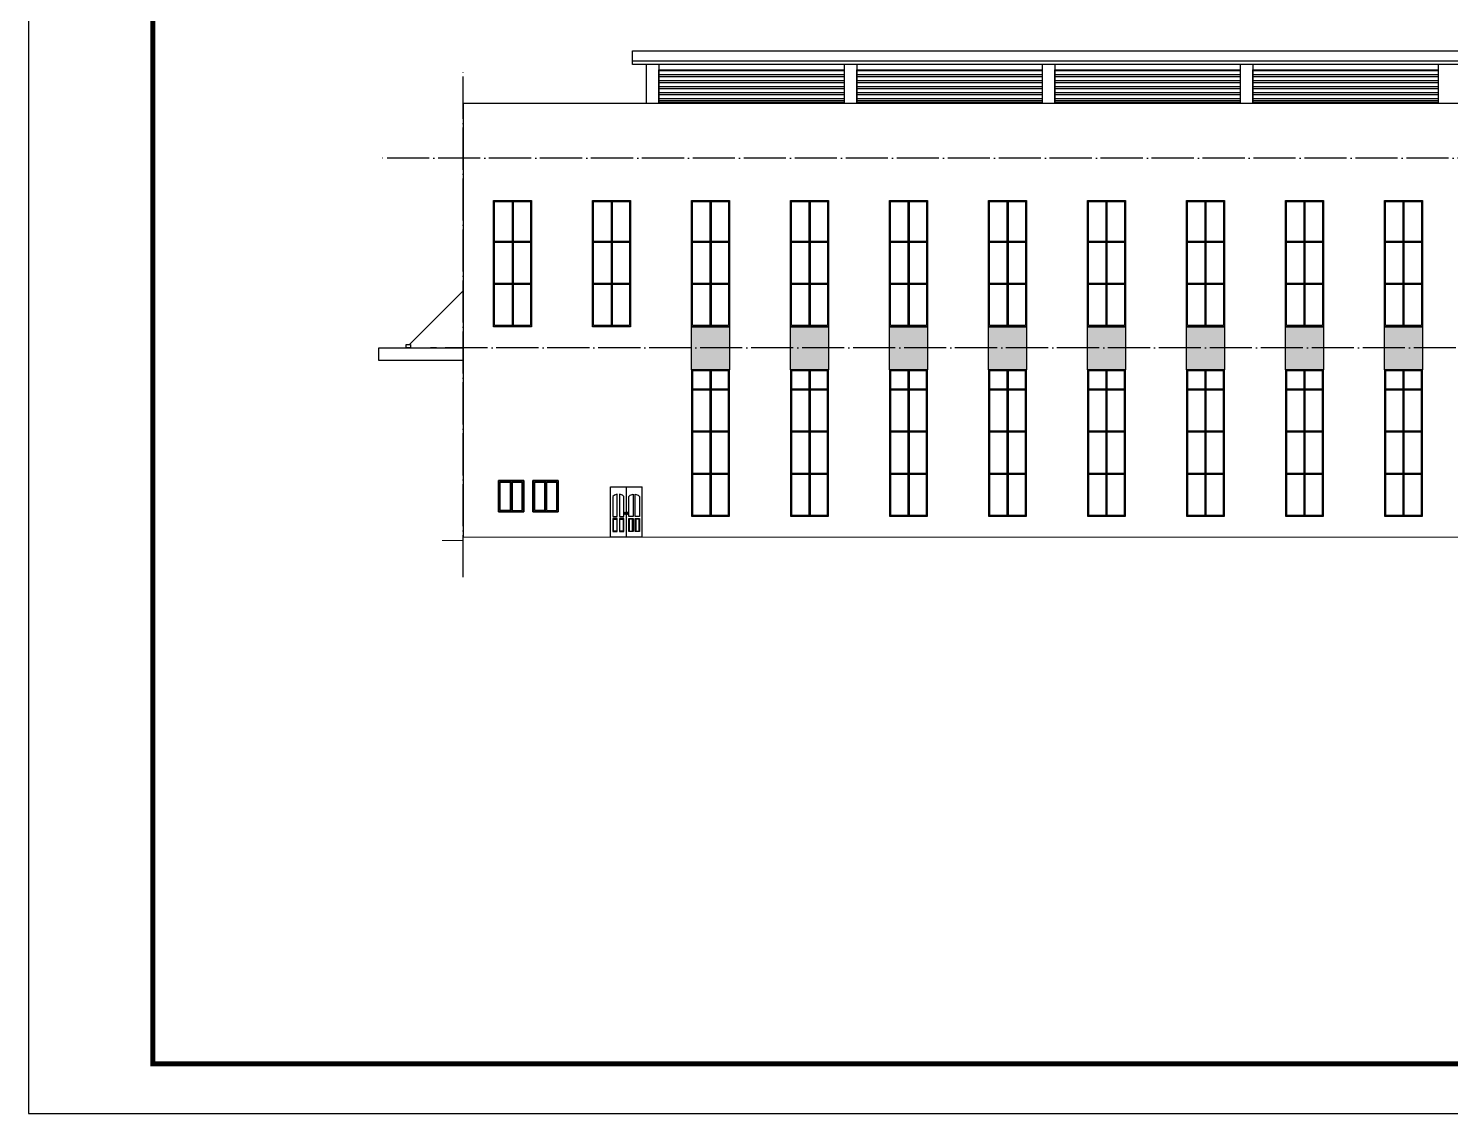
# Model space of a CAD drawing. Extents: x -446699 to 757189, y -606167 to -103070.
# Drawn here: x -235235 to -167712, y -381636 to -330085 of the extents above; entities that cross this region are included whole.
import ezdxf

# ---------------------------------------------------------------- set-up
doc = ezdxf.new("R2010")
doc.units = 0
doc.header["$LTSCALE"] = 1000
doc.header["$MEASUREMENT"] = 0
doc.linetypes.add('DOTE', pattern=[2.42, 2, -0.2, 0.02, -0.2])
for name, color, linetype in [('DOTE', 1, 'Continuous'), ('E_WINDOW', 2, 'Continuous'), ('PUB_TITLE', 4, 'Continuous')]:
    doc.layers.add(name, color=color, linetype=linetype)

# ---------------------------------------------------------------- blocks, each defined once
blk = doc.blocks.new('C1880')
at = {"color": 4}
for p, q in [((-212275, -337617), (-212275, -344467)), ((-212225, -337617), (-212225, -344467)), ((-211400, -338467), (-213100, -338467)), ((-211400, -338517), (-213100, -338517)), ((-211400, -340467), (-213100, -340467)), ((-211400, -340517), (-213100, -340517)), ((-211400, -342467), (-213100, -342467)), ((-211400, -342517), (-213100, -342517))]:
    blk.add_line(p, q, dxfattribs=at)
at = {"color": 2}
blk.add_lwpolyline([(-213150, -337567), (-211350, -337567), (-211350, -344517), (-213150, -344517)], close=True, dxfattribs=at)
at = {"color": 4}
blk.add_lwpolyline([(-213100, -337617), (-211400, -337617), (-211400, -344467), (-213100, -344467)], close=True, dxfattribs=at)
blk = doc.blocks.new('34TTEHH')
at = {"color": 4}
for p, q in [((-110783, -302570), (-110783, -308470)), ((-110733, -302570), (-110733, -308470)), ((-109908, -304470), (-111608, -304470)), ((-109908, -304520), (-111608, -304520)), ((-109908, -306470), (-111608, -306470)), ((-109908, -306520), (-111608, -306520))]:
    blk.add_line(p, q, dxfattribs=at)
at = {"color": 2}
blk.add_lwpolyline([(-111658, -302520), (-109858, -302520), (-109858, -308520), (-111658, -308520)], close=True, dxfattribs=at)
at = {"color": 4}
blk.add_lwpolyline([(-111608, -302570), (-109908, -302570), (-109908, -308470), (-111608, -308470)], close=True, dxfattribs=at)

msp = doc.modelspace()

# ---------------------------------------------------------------- hatches: boundary and pattern name
h = msp.add_hatch()
h.set_pattern_fill('ANSI32', color=8, scale=60, angle=135)
h.set_pattern_definition([(180, (-1478690.42, 940357.23), (0, -285.75), []), (180, (-1478785.67, 940452.48), (0, -285.75), [])])
h.paths.add_polyline_path([(-205299.8, -332056.1), (-196499.8, -332056.1), (-196499.8, -333606.1), (-205299.8, -333606.1)])
h = msp.add_hatch()
h.set_pattern_fill('ANSI32', color=8, scale=60, angle=135)
h.set_pattern_definition([(180, (-1469290.42, 940357.23), (0, -285.75), []), (180, (-1469385.67, 940452.48), (0, -285.75), [])])
h.paths.add_polyline_path([(-195899.8, -332056.1), (-187099.8, -332056.1), (-187099.8, -333606.1), (-195899.8, -333606.1)])
h = msp.add_hatch()
h.set_pattern_fill('ANSI32', color=8, scale=60, angle=135)
h.set_pattern_definition([(180, (-1459890.42, 940357.23), (0, -285.75), []), (180, (-1459985.67, 940452.48), (0, -285.75), [])])
h.paths.add_polyline_path([(-186499.8, -332056.1), (-177699.8, -332056.1), (-177699.8, -333606.1), (-186499.8, -333606.1)])
h = msp.add_hatch()
h.set_pattern_fill('ANSI32', color=8, scale=60, angle=135)
h.set_pattern_definition([(180, (-1450490.42, 940357.23), (0, -285.75), []), (180, (-1450585.67, 940452.48), (0, -285.75), [])])
h.paths.add_polyline_path([(-177099.8, -332056.1), (-168299.8, -332056.1), (-168299.8, -333606.1), (-177099.8, -333606.1)])
h = msp.add_hatch()
h.set_pattern_fill('离散材料', color=8, scale=100)
h.set_pattern_definition([(0, (432, 288), (264, 456), [24, -402, 18, -174, 36, -426]), (10, (318, 534), (161.3523, 570.6886), [42, -102, 54, -318, 30, -396]), (20, (258, 342), (266.9419, 441.9525), [48, -330, 42, -246, 30, -192]), (30, (432, 306), (-43.9385, 508.10374), [30, -198, 24, -294, 18, -390]), (40, (264, 438), (67.67183, 432.74071), [24, -264, 18, -168, 48, -306]), (50, (354, 222), (-160.49573, 471.467), [12, -222, 30, -366, 36, -186]), (60, (372, 264), (-198.94606, 447.4153), [30, -246, 12, -288, 24, -222]), (70, (306, 192), (-219.78454, 431.1737), [18, -114, 36, -192, 24, -264]), (80, (336, 546), (-417.1307, 329.4389), [42, -264, 18, -312, 36, -294]), (90, (372, 288), (-528, 222), [36, -186, 24, -366, 12, -372]), (100, (276, 474), (-495.9429, 290.2906), [42, -234, 36, -192, 42, -438]), (110, (234, 132), (-480.8807, 163.38228), [48, -156, 24, -318, 36, -348]), (120, (72, 204), (-573.2999, 56.98454), [30, -402, 36, -186, 42, -246]), (130, (204, 72), (-558.21553, 142.53216), [18, -132, 24, -258, 48, -336]), (140, (24, 552), (-441.1937, -68.41138), [36, -216, 42, -186, 24, -252]), (150, (522, 36), (-409.64994, -241.5345), [24, -168, 48, -372, 42, -342]), (160, (126, 372), (-475.80215, -324.8574), [36, -252, 30, -228, 24, -366]), (170, (162, 228), (-431.2881, -338.24633), [54, -198, 36, -270, 48, -264])])
h.paths.add_polyline_path([(-203749.8, -344256.1), (-201949.8, -344256.1), (-201949.8, -346306.1), (-203749.8, -346306.1)])
h.paths.add_polyline_path([(-180249.8, -344256.1), (-178449.8, -344256.1), (-178449.8, -346306.1), (-180249.8, -346306.1)])
h.paths.add_polyline_path([(-184949.8, -344256.1), (-183149.8, -344256.1), (-183149.8, -346306.1), (-184949.8, -346306.1)])
h.paths.add_polyline_path([(-189649.8, -344256.1), (-187849.8, -344256.1), (-187849.8, -346306.1), (-189649.8, -346306.1)])
h.paths.add_polyline_path([(-194349.8, -344256.1), (-192549.8, -344256.1), (-192549.8, -346306.1), (-194349.8, -346306.1)])
h.paths.add_polyline_path([(-199049.8, -344256.1), (-197249.8, -344256.1), (-197249.8, -346306.1), (-199049.8, -346306.1)])
h.paths.add_polyline_path([(-152049.8, -344256.1), (-150249.8, -344256.1), (-150249.8, -346306.1), (-152049.8, -346306.1)])
h.paths.add_polyline_path([(-156749.8, -344256.1), (-154949.8, -344256.1), (-154949.8, -346306.1), (-156749.8, -346306.1)])
h.paths.add_polyline_path([(-161449.8, -344256.1), (-159649.8, -344256.1), (-159649.8, -346306.1), (-161449.8, -346306.1)])
h.paths.add_polyline_path([(-166149.8, -344256.1), (-164349.8, -344256.1), (-164349.8, -346306.1), (-166149.8, -346306.1)])
h.paths.add_polyline_path([(-170849.8, -344256.1), (-169049.8, -344256.1), (-169049.8, -346306.1), (-170849.8, -346306.1)])
h.paths.add_polyline_path([(-175549.8, -344256.1), (-173749.8, -344256.1), (-173749.8, -346306.1), (-175549.8, -346306.1)])
h.paths.add_polyline_path([(-133249.8, -344256.1), (-131449.8, -344256.1), (-131449.8, -346306.1), (-133249.8, -346306.1)])
h.paths.add_polyline_path([(-137979.8, -344256.1), (-136179.8, -344256.1), (-136179.8, -346306.1), (-137979.8, -346306.1)])
h.paths.add_polyline_path([(-142649.8, -344256.1), (-140849.8, -344256.1), (-140849.8, -346306.1), (-142649.8, -346306.1)])
h.paths.add_polyline_path([(-147349.8, -344256.1), (-145549.8, -344256.1), (-145549.8, -346306.1), (-147349.8, -346306.1)])

# ---------------------------------------------------------------- linework, layer by layer
at = {"color": 8}
for p, q in [((-205899.8, -331796.1), (-205899.8, -333606.1)), ((-205299.8, -331796.1), (-205299.8, -333606.1)), ((-196499.8, -331796.1), (-196499.8, -333606.1)), ((-195899.8, -331796.1), (-195899.8, -333606.1)), ((-187099.8, -331796.1), (-187099.8, -333606.1)), ((-186499.8, -331796.1), (-186499.8, -333606.1)), ((-177699.8, -331796.1), (-177699.8, -333606.1)), ((-177099.8, -331796.1), (-177099.8, -333606.1)), ((-168299.8, -331796.1), (-168299.8, -333606.1))]:
    msp.add_line(p, q, dxfattribs=at)
msp.add_lwpolyline([(-129549.8, -331156.1), (-129549.8, -331796.1), (-206549.8, -331796.1), (-206549.8, -331156.1), (-129549.8, -331156.1), (-129549.8, -331796.1), (-129549.8, -331646.1), (-206549.8, -331646.1)], dxfattribs=at)
for points in [[(-205299.8, -332056.1), (-196499.8, -332056.1), (-196499.8, -333606.1), (-205299.8, -333606.1)], [(-195899.8, -332056.1), (-187099.8, -332056.1), (-187099.8, -333606.1), (-195899.8, -333606.1)], [(-186499.8, -332056.1), (-177699.8, -332056.1), (-177699.8, -333606.1), (-186499.8, -333606.1)], [(-177099.8, -332056.1), (-168299.8, -332056.1), (-168299.8, -333606.1), (-177099.8, -333606.1)]]:
    msp.add_lwpolyline(points, close=True, dxfattribs=at)
at = {"color": 30}
msp.add_lwpolyline([(-120599.8, -354256.1), (-120599.8, -333656.1), (-214599.8, -333656.1), (-214599.8, -354256.1)], dxfattribs=at)
for points in [[(-217149.8, -345106.1), (-214599.8, -342556.1)], [(-217299.8, -345256.1), (-217299.8, -345106.1), (-217099.8, -345106.1), (-217099.8, -345256.1), (-217299.8, -345256.1), (-217299.8, -345106.1)]]:
    msp.add_lwpolyline(points)
for points in [[(-203749.8, -344256.1), (-201949.8, -344256.1), (-201949.8, -346306.1), (-203749.8, -346306.1)], [(-199049.8, -344256.1), (-197249.8, -344256.1), (-197249.8, -346306.1), (-199049.8, -346306.1)], [(-194349.8, -344256.1), (-192549.8, -344256.1), (-192549.8, -346306.1), (-194349.8, -346306.1)], [(-189649.8, -344256.1), (-187849.8, -344256.1), (-187849.8, -346306.1), (-189649.8, -346306.1)], [(-184949.8, -344256.1), (-183149.8, -344256.1), (-183149.8, -346306.1), (-184949.8, -346306.1)], [(-180249.8, -344256.1), (-178449.8, -344256.1), (-178449.8, -346306.1), (-180249.8, -346306.1)], [(-175549.8, -344256.1), (-173749.8, -344256.1), (-173749.8, -346306.1), (-175549.8, -346306.1)], [(-170849.8, -344256.1), (-169049.8, -344256.1), (-169049.8, -346306.1), (-170849.8, -346306.1)]]:
    msp.add_lwpolyline(points, close=True)
at = {"color": 4}
msp.add_lwpolyline([(-214599.8, -345856.1), (-218599.8, -345856.1), (-218599.8, -345256.1), (-214599.8, -345256.1)], dxfattribs=at)
at = {"const_width": 50}
msp.add_lwpolyline([(-120599.8, -354256.1), (-214599.8, -354256.1), (-214599.8, -354406.1), (-215599.8, -354406.1), (-214599.8, -354406.1), (-214599.8, -354256.1), (-120599.8, -354256.1), (-120599.8, -354406.1), (-119599.8, -354406.1)], dxfattribs=at)
at = {"layer": 'DOTE', "linetype": 'DOTE'}
for p, q in [((-214599.8, -356156.1), (-214599.8, -332078.3)), ((-116987.3, -336256.1), (-218551.7, -336256.1)), ((-119061.8, -345256.1), (-216137.8, -345256.1))]:
    msp.add_line(p, q, dxfattribs=at)
at = {"layer": 'E_WINDOW'}
for p, q in [((-211719.8, -351556.1), (-212919.8, -351556.1)), ((-212919.8, -353056.1), (-212919.8, -351556.1)), ((-211739.8, -351572.8), (-212899.8, -351572.8)), ((-212899.8, -353039.5), (-212899.8, -351572.8)), ((-212849.8, -351622.8), (-212369.8, -351622.8)), ((-212849.8, -351622.8), (-212849.8, -352989.5)), ((-212849.8, -351638.3), (-212369.8, -351638.3)), ((-212369.8, -351622.8), (-212369.8, -352989.5)), ((-212319.8, -353039.5), (-212319.8, -351572.8)), ((-211789.8, -351622.8), (-212269.8, -351622.8)), ((-212269.8, -351622.8), (-212269.8, -352989.5)), ((-212269.8, -351638.3), (-211790.5, -351638.3)), ((-211790.5, -351638.3), (-211790.5, -352989.5)), ((-211789.8, -352989.5), (-211789.8, -351622.8)), ((-211739.8, -351572.8), (-211739.8, -353039.5)), ((-211719.8, -351556.1), (-211719.8, -353056.1)), ((-210079.8, -351556.1), (-211279.8, -351556.1)), ((-211279.8, -353056.1), (-211279.8, -351556.1)), ((-210099.8, -351572.8), (-211259.8, -351572.8)), ((-211259.8, -353039.5), (-211259.8, -351572.8)), ((-211209.8, -351622.8), (-210729.8, -351622.8)), ((-211209.8, -351622.8), (-211209.8, -352989.5)), ((-211209.8, -351638.3), (-210729.8, -351638.3)), ((-210729.8, -351622.8), (-210729.8, -352989.5)), ((-210679.8, -353039.5), (-210679.8, -351572.8)), ((-210149.8, -351622.8), (-210629.8, -351622.8)), ((-210629.8, -351622.8), (-210629.8, -352989.5)), ((-210629.8, -351638.3), (-210150.5, -351638.3)), ((-210150.5, -351638.3), (-210150.5, -352989.5)), ((-210149.8, -352989.5), (-210149.8, -351622.8)), ((-210099.8, -351572.8), (-210099.8, -353039.5)), ((-210079.8, -351556.1), (-210079.8, -353056.1)), ((-207599.8, -354256.1), (-207599.8, -351856.1)), ((-207599.8, -351856.1), (-206099.8, -351856.1)), ((-207414.5, -352259.7), (-207480.7, -352316.5)), ((-207480.7, -352316.5), (-207480.7, -353265.6)), ((-207278.1, -352207.5), (-207414.5, -352259.7)), ((-207278.1, -353265.6), (-207278.1, -352207.5)), ((-207171.5, -352207.5), (-207171.5, -353265.6)), ((-207035.1, -352259.7), (-207171.5, -352207.5)), ((-206968.9, -352316.5), (-207035.1, -352259.7)), ((-206968.9, -353265.6), (-206968.9, -352316.5)), ((-206849.8, -351856.1), (-206849.8, -354256.1)), ((-206730.7, -352316.5), (-206664.5, -352259.7)), ((-206730.7, -353265.6), (-206730.7, -352316.5)), ((-206664.5, -352259.7), (-206528.1, -352207.5)), ((-206528.1, -352207.5), (-206528.1, -353265.6)), ((-206421.5, -353265.6), (-206421.5, -352207.5)), ((-206421.5, -352207.5), (-206285.1, -352259.7)), ((-206285.1, -352259.7), (-206218.9, -352316.5)), ((-206218.9, -352316.5), (-206218.9, -353265.6)), ((-206099.8, -354256.1), (-206099.8, -351856.1)), ((-212919.8, -353056.1), (-211719.8, -353056.1)), ((-212899.8, -353039.5), (-211739.8, -353039.5)), ((-212369.8, -352989.5), (-212849.8, -352989.5)), ((-212269.8, -352989.5), (-211789.8, -352989.5)), ((-211279.8, -353056.1), (-210079.8, -353056.1)), ((-211259.8, -353039.5), (-210099.8, -353039.5)), ((-210729.8, -352989.5), (-211209.8, -352989.5)), ((-210629.8, -352989.5), (-210149.8, -352989.5)), ((-206920.5, -353079.1), (-206920.6, -353079.2)), ((-206920.6, -353079.2), (-206920.5, -353079.3)), ((-206918.8, -353071.7), (-206920.5, -353078.4)), ((-206920.5, -353078.4), (-206916.9, -353178.4)), ((-206914.4, -353066.9), (-206918.8, -353071.7)), ((-206914.4, -353066.9), (-206908.6, -353065.2)), ((-206908.6, -353065.2), (-206902.8, -353066.9)), ((-206908.4, -353065.2), (-206908.5, -353065.2)), ((-206908.4, -353065.2), (-206908.4, -353065.2)), ((-206898.5, -353071.7), (-206902.8, -353066.9)), ((-206900.9, -353178.4), (-206896.7, -353078.4)), ((-206896.7, -353078.4), (-206898.5, -353071.7)), ((-206896.8, -353079.8), (-206896.3, -353079.2)), ((-206896.3, -353079.2), (-206896.7, -353078.7)), ((-206803.3, -353079.2), (-206802.9, -353078.7)), ((-206802.8, -353079.8), (-206803.3, -353079.2)), ((-206802.9, -353078.4), (-206801.1, -353071.7)), ((-206798.7, -353178.4), (-206802.9, -353078.4)), ((-206801.1, -353071.7), (-206796.8, -353066.9)), ((-206796.8, -353066.9), (-206791, -353065.2)), ((-206791.2, -353065.2), (-206791.2, -353065.2)), ((-206791.2, -353065.2), (-206791.1, -353065.2)), ((-206791, -353065.2), (-206785.2, -353066.9)), ((-206785.2, -353066.9), (-206780.8, -353071.7)), ((-206779.1, -353078.4), (-206782.7, -353178.4)), ((-206780.8, -353071.7), (-206779.1, -353078.4)), ((-206779.1, -353079.1), (-206779, -353079.2)), ((-206779, -353079.2), (-206779.1, -353079.3)), ((-207480.7, -353265.6), (-207278.1, -353265.6)), ((-207480.7, -353366.8), (-207480.7, -353989.2)), ((-207480.7, -353366.8), (-207458, -353393)), ((-207278.1, -353366.8), (-207480.7, -353366.8)), ((-207458, -353963), (-207458, -353393)), ((-207458, -353393), (-207300.8, -353393)), ((-207300.8, -353393), (-207278.1, -353366.8)), ((-207300.8, -353393), (-207300.8, -353963)), ((-207278.1, -353989.2), (-207278.1, -353366.8)), ((-207171.5, -353265.6), (-206968.9, -353265.6)), ((-207171.5, -353366.8), (-207171.5, -353989.2)), ((-207171.5, -353366.8), (-207148.8, -353393)), ((-206968.9, -353366.8), (-207171.5, -353366.8)), ((-207148.8, -353963), (-207148.8, -353393)), ((-207148.8, -353393), (-206991.6, -353393)), ((-206991.6, -353393), (-206968.9, -353366.8)), ((-206991.6, -353393), (-206991.6, -353963)), ((-206968.9, -353989.2), (-206968.9, -353366.8)), ((-206900.9, -353178.4), (-206916.9, -353178.4)), ((-206782.7, -353178.4), (-206798.7, -353178.4)), ((-206528.1, -353265.6), (-206730.7, -353265.6)), ((-206730.7, -353366.8), (-206528.1, -353366.8)), ((-206730.7, -353989.2), (-206730.7, -353366.8)), ((-206730.7, -353366.8), (-206708, -353393)), ((-206708, -353393), (-206708, -353963)), ((-206550.8, -353393), (-206708, -353393)), ((-206550.8, -353393), (-206528.1, -353366.8)), ((-206550.8, -353963), (-206550.8, -353393)), ((-206528.1, -353366.8), (-206528.1, -353989.2)), ((-206218.9, -353265.6), (-206421.5, -353265.6)), ((-206421.5, -353989.2), (-206421.5, -353366.8)), ((-206421.5, -353366.8), (-206218.9, -353366.8)), ((-206421.5, -353366.8), (-206398.8, -353393)), ((-206241.6, -353393), (-206398.8, -353393)), ((-206398.8, -353393), (-206398.8, -353963)), ((-206218.9, -353366.8), (-206241.6, -353393)), ((-206241.6, -353963), (-206241.6, -353393)), ((-206218.9, -353366.8), (-206218.9, -353989.2)), ((-206099.8, -354256.1), (-207599.8, -354256.1)), ((-207458, -353963), (-207480.7, -353989.2)), ((-207480.7, -353989.2), (-207278.1, -353989.2)), ((-207300.8, -353963), (-207458, -353963)), ((-207278.1, -353989.2), (-207300.8, -353963)), ((-207148.8, -353963), (-207171.5, -353989.2)), ((-207171.5, -353989.2), (-206968.9, -353989.2)), ((-206991.6, -353963), (-207148.8, -353963)), ((-206968.9, -353989.2), (-206991.6, -353963)), ((-206708, -353963), (-206730.7, -353989.2)), ((-206528.1, -353989.2), (-206730.7, -353989.2)), ((-206708, -353963), (-206550.8, -353963)), ((-206528.1, -353989.2), (-206550.8, -353963)), ((-206398.8, -353963), (-206421.5, -353989.2)), ((-206218.9, -353989.2), (-206421.5, -353989.2)), ((-206398.8, -353963), (-206241.6, -353963)), ((-206218.9, -353989.2), (-206241.6, -353963))]:
    msp.add_line(p, q, dxfattribs=at)
at = {"layer": 'PUB_TITLE'}
msp.add_lwpolyline([(-235234.7, -381635.7), (-77584.7, -381635.7), (-77584.7, -292535.7), (-235234.7, -292535.7)], close=True, dxfattribs=at)
at = {"layer": 'PUB_TITLE', "color": 14}
msp.add_lwpolyline([(-235234.7, -381635.7), (-77584.7, -381635.7), (-77584.7, -292535.7), (-235234.7, -292535.7)], close=True, dxfattribs=at)
at = {"layer": 'PUB_TITLE', "color": 14, "const_width": 236}
msp.add_lwpolyline([(-229335.6, -379276), (-79084.7, -379276), (-79084.7, -294895.7), (-229335.6, -294895.7)], close=True, dxfattribs=at)

# ---------------------------------------------------------------- block references
for p in [(-101491.4, -35735.7), (-96791.4, -35735.7), (-92091.4, -35735.7), (-87391.4, -35735.7), (-82691.4, -35735.7), (-77991.4, -35735.7), (-73291.4, -35735.7), (-68591.4, -35735.7), (-63891.4, -35735.7), (-59191.4, -35735.7)]:
    msp.add_blockref('34TTEHH', p)
at = {"xscale": -1}
for p in [(-415099.6, -8739), (-410399.6, -8739), (-405699.6, -8739), (-400999.6, -8739), (-396299.6, -8739), (-391599.6, -8739), (-386899.6, -8739), (-382199.6, -8739)]:
    msp.add_blockref('C1880', p, dxfattribs=at)

doc.saveas('drawing.dxf')
